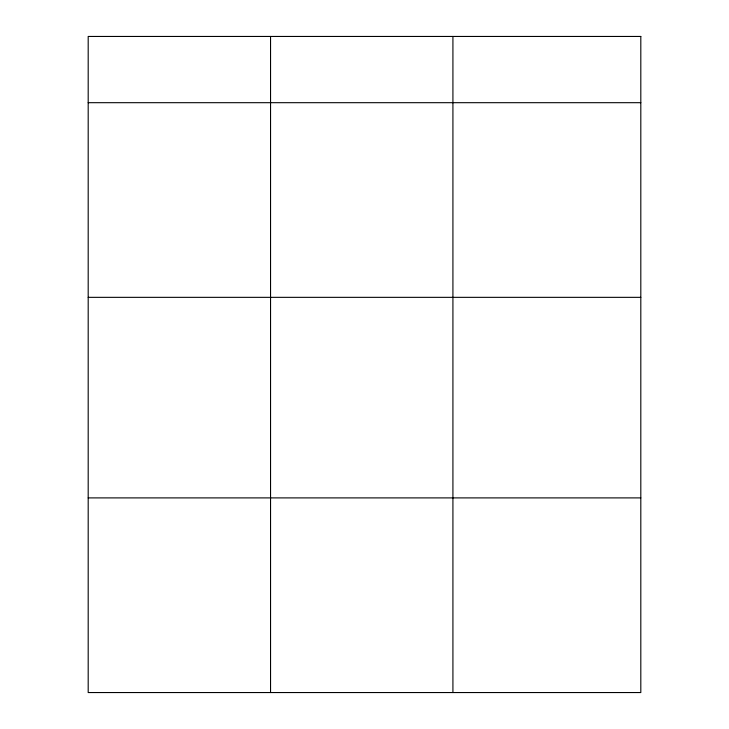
<?xml version="1.0" encoding="UTF-8"?>
<svg xmlns="http://www.w3.org/2000/svg" width="729" height="729" viewBox="0 0 729 729"><rect width="100%" height="100%" fill="white"/><g stroke="black" fill="none" stroke-linecap="round" stroke-linejoin="round"><path stroke-width="1.09" d="M88.191 102.689L640.809 102.689M88.191 297.341L640.809 297.341M88.191 497.898L640.809 497.898M452.919 36.45L452.919 692.55M270.55 36.45L270.55 692.55M640.809 36.45L88.191 36.45L88.191 692.55L640.809 692.55L640.809 36.45"/></g></svg>
